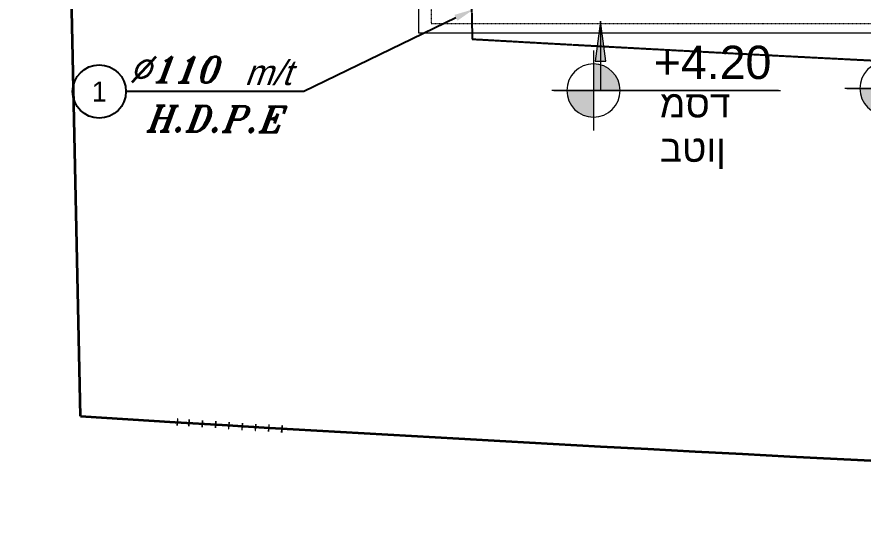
# Model space of a CAD drawing. Header units: centimetres. Extents: x 14435 to 32127, y -4289 to 2500.
# Drawn here: x 17978 to 18613, y -1986 to -1597 of the extents above; entities that cross this region are included whole.
import ezdxf
from ezdxf import colors
from ezdxf.entities.mleader import LeaderData, LeaderLine
from ezdxf.enums import TextEntityAlignment as Align
from ezdxf.math import Vec2, Vec3

# ---------------------------------------------------------------- set-up
doc = ezdxf.new("R2010")
doc.units = ezdxf.units.CM
doc.linetypes.add('Dash Tiny', pattern=[0.12, 0.06, -0.06])
doc.linetypes.add('Hidden', pattern=[0.714375, 0.47625, -0.238125])
doc.layers.add('A', color=251, linetype='Continuous')
doc.layers.add('num of plumbing', color=250, linetype='Continuous')
for name, color, linetype, lineweight in [('A-DETL', 7, 'Continuous', 5), ('A-FLOR', 7, 'Continuous', 13), ('A-FLOR-HRAL', 7, 'Continuous', 5), ('G-ANNO-DIMS', 7, 'Continuous', 5), ('G-ANNO-TEXT', 7, 'Continuous', 5)]:
    doc.layers.add(name, color=color, linetype=linetype, lineweight=lineweight)
doc.styles.add('Arial_1', font='arial.ttf', dxfattribs={"height": 99.987594})
doc.styles.add('Arial_3', font='arial.ttf', dxfattribs={"height": 15})
doc.styles.add('MUR', font='MIRYL', dxfattribs={"oblique": 20})
doc.styles.add('RUM', font='ROMANT', dxfattribs={"oblique": 20})

# ---------------------------------------------------------------- blocks, each defined once
blk = doc.blocks.new('Railing - ISH-1014319-קומה א - Dependent 1')
at = {"layer": 'A-FLOR-HRAL'}
for p, q in [((2.5, 0.04), (-2.5, 0.04)), ((-2.5, 0.04), (-2.5, -0.04)), ((2.5, -0.04), (2.5, 0.04)), ((-2.5, -0.04), (2.5, -0.04))]:
    blk.add_line(p, q, dxfattribs=at)
blk = doc.blocks.new('Railing - Railing-1024477-קומה א - Dependent 1')
at = {"rotation": 86.13167733444794}
for p in [(-751.39, -3381.01), (-742.66, -3381.6), (-732.68, -3382.27), (-722.7, -3382.94), (-712.72, -3383.62), (-702.75, -3384.29), (-692.77, -3384.97), (-682.79, -3385.64), (-673.07, -3386.3), (-672.82, -3386.32)]:
    blk.add_blockref('Railing - ISH-1014319-קומה א - Dependent 1', p, dxfattribs=at)
blk = doc.blocks.new('Spot Elevations - ISH PLAN-38599-קומה א - Dependent 1')
at = {"layer": 'G-ANNO-DIMS'}
h = blk.add_hatch(color=256, dxfattribs=at)
edge = h.paths.add_edge_path(flags=0)
edge.add_line((0, 0), (-0.2, 0))
edge.add_arc((0, 0), 0.2, 90, 180, ccw=False)
edge.add_line((0, 0.2), (0, 0))
h = blk.add_hatch(color=256, dxfattribs=at)
edge = h.paths.add_edge_path(flags=0)
edge.add_line((0, 0), (0.2, 0))
edge.add_arc((0, 0), 0.2, 270, 360, ccw=False)
edge.add_line((0, -0.2), (0, 0))
for p, q in [((0, -0.3), (0, 0.3)), ((1.3876, 0), (-0.3124, 0)), ((-0.297, 0), (1.403, 0))]:
    blk.add_line(p, q, dxfattribs=at)
blk.add_circle((0, 0), 0.2, dxfattribs=at)
blk = doc.blocks.new('alef')
at = {"layer": 'G-ANNO-DIMS'}
blk.add_hatch(color=256, dxfattribs=at).paths.add_polyline_path([(51138.38, -12684.92), (51134.43, -12714.92), (51142.33, -12714.92)], flags=0)
at = {"layer": 'A-DETL', "color": 176, "lineweight": 35, "true_color": 0x000080}
blk.add_line((50748, -12981.58), (50700.32, -10730.07), dxfattribs=at)
at = {"layer": 'A-DETL', "color": 1, "linetype": 'Hidden', "lineweight": 25, "true_color": 0xff0000}
blk.add_line((51011.38, -11249.11), (51042.07, -12698.46), dxfattribs=at)
at = {"layer": 'A-DETL', "color": 7, "linetype": 'Dash Tiny'}
for p, q in [((51011.37, -12143.82), (51011.37, -12686.66)), ((51011.37, -12686.66), (51572.39, -12686.66))]:
    blk.add_line(p, q, dxfattribs=at)
at = {"layer": 'A-DETL', "color": 1, "linetype": 'Hidden', "lineweight": 25, "true_color": 0xff0000}
blk.add_arc((53854.06, 37175.28), 49952.94, 266.77296, 268.669154, dxfattribs=at)
at = {"layer": 'A-DETL', "color": 176, "lineweight": 35, "true_color": 0x000080}
blk.add_arc((53854.06, 37175.28), 50252.94, 266.456377, 269.050494, dxfattribs=at)
at = {"layer": 'A-FLOR'}
for p, q in [((51001.85, -12136.82), (51001.85, -12693.74)), ((51001.85, -12693.74), (51572.39, -12693.74))]:
    blk.add_line(p, q, dxfattribs=at)
at = {"layer": 'G-ANNO-DIMS'}
for p, q in [((51138.38, -12684.92), (51134.43, -12714.92)), ((51142.33, -12714.92), (51138.38, -12684.92)), ((51138.38, -12684.92), (51138.38, -12737.05)), ((51134.43, -12714.92), (51142.33, -12714.92)), ((51138.38, -12737.05), (51133.08, -12737.05))]:
    blk.add_line(p, q, dxfattribs=at)
at = {"layer": 'A-FLOR-HRAL'}
blk.add_blockref('Railing - Railing-1024477-קומה א - Dependent 1', (51572.17, -9604.92), dxfattribs=at)
at = {"layer": 'G-ANNO-DIMS', "extrusion": (0, 0, -1), "xscale": 99.99999999999991, "yscale": 99.99999999999991, "zscale": 99.99999999999991, "rotation": 180}
for p in [(-51133.08, -12737.05), (-51353.01, -12735.51)]:
    blk.add_blockref('Spot Elevations - ISH PLAN-38599-קומה א - Dependent 1', p, dxfattribs=at)
at = {"layer": 'G-ANNO-DIMS', "insert": (51178.26, -12703.42), "char_height": 25, "width": 83.5586, "attachment_point": 1, "line_spacing_factor": 0.941778, "style": 'Arial_1'}
blk.add_mtext('+4.20', dxfattribs=at)
at = {"layer": 'G-ANNO-TEXT', "char_height": 20, "attachment_point": 1, "style": 'Arial_3'}
for s, insert, width in [('מסד בטון', (51182.89, -12737.23), 98.1265), ('\\fArial|b0|i0|c177|p34|;\\W.8; ', (51263.85, -12737.23), 4.4894)]:
    blk.add_mtext(s, dxfattribs=dict(at, insert=insert, width=width))
blk = doc.blocks.new('_TagCircle - Metric')
at = {"color": 0, "linetype": 'ByBlock', "lineweight": -2, "transparency": 16777216}
blk.add_circle((0, 0), 4, dxfattribs=at)
at = {"color": 0, "transparency": 16777216}
blk.add_attdef('TAGNUMBER', text='', height=3, dxfattribs=at).set_placement((0, -1.5), align=Align.CENTER)

msp = doc.modelspace()

# ---------------------------------------------------------------- block references
msp.add_blockref('alef', (-32722.21, 11084.93))

# ---------------------------------------------------------------- texts
at = {"layer": 'A', "color": 1, "oblique": 20}
for s, height, style, p in [('%%C110', 19.44, 'RUM', (18095.04, -1636.3, -2879.57)), ('m/t', 18.72, 'MUR', (18166.3, -1638.23, 17184.16)), ('H.D.P.E', 19.44, 'RUM', (18124.83, -1673.44, 6.4))]:
    msp.add_text(s, height=height, rotation=359.61334, dxfattribs=dict(at, style=style)).set_placement(p, align=Align.MIDDLE)

# ---------------------------------------------------------------- leaders
at = {"layer": 'num of plumbing', "lineweight": 13}
ml = msp.add_multileader_block('Standard', dxfattribs=at)
ml.set_content('_TagCircle - Metric', color=256, scale=5)
ml.set_attribute('TAGNUMBER', '1', width=0)
ml.set_leader_properties()
ml.build(insert=Vec2(0, 0))
ml.multileader.update_dxf_attribs({"text_right_attachment_type": 6, "dogleg_length": 0.36, "arrow_head_size": 15, "scale": 5})
ctx = ml.context
ctx.base_point, ctx.scale, ctx.char_height, ctx.arrow_head_size, ctx.landing_gap_size, ctx.plane_origin = Vec3(18019.93, -1652.87), 5, 0.9, 15, 0.45, Vec3(17911.08, -1618.5)
ctx.right_attachment = 6
notes = []
notes.append((ctx, [(0, (1, 1, 0), (18193.46, -1652.87), (-1, 0), 133.53, [(0, [(18321.11, -1591.01)], 0, [])])]))
ctx.block.insert = Vec3(18039.93, -1652.87)
for ctx, leaders in notes:
    for number, flags, end, landing, length, lines in leaders:
        leader = LeaderData()
        leader.index, (leader.has_last_leader_line, leader.has_dogleg_vector, leader.attachment_direction) = number, flags
        leader.last_leader_point, leader.dogleg_vector, leader.dogleg_length = Vec3(end), Vec3(landing), length
        for number, points, colour, breaks in lines:
            line = LeaderLine()
            line.index, line.vertices, line.color, line.breaks = number, Vec3.list(points), colors.encode_raw_color(colour), breaks
            leader.lines.append(line)
        ctx.leaders.append(leader)

doc.saveas('drawing.dxf')
